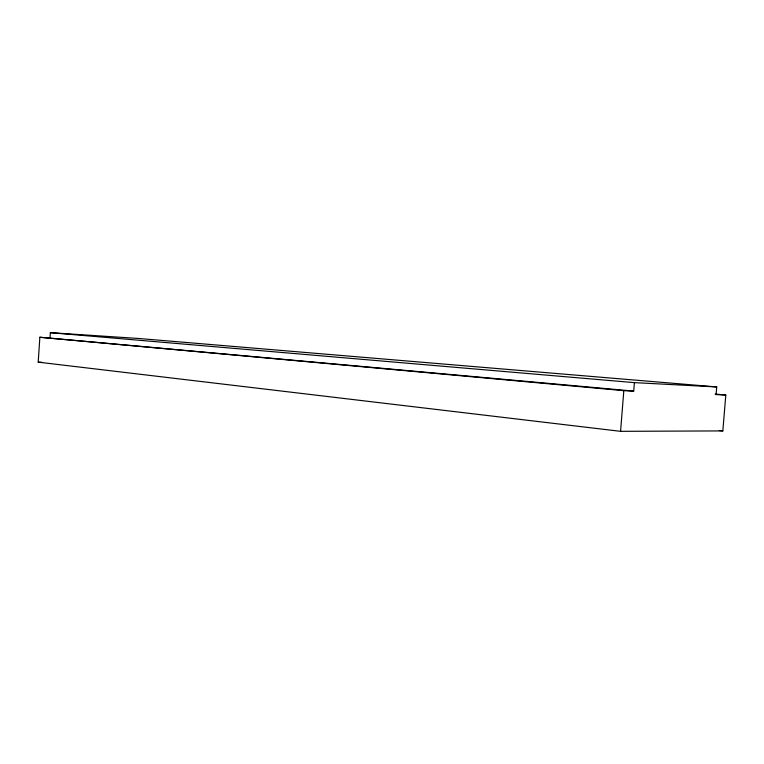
<?xml version="1.0" encoding="UTF-8"?>
<svg xmlns="http://www.w3.org/2000/svg" width="764" height="764" viewBox="0 0 764 764"><rect width="100%" height="100%" fill="white"/><g stroke="black" fill="none" stroke-linecap="round" stroke-linejoin="round"><path stroke-width="1.15" d="M38.2 362.155L39.871 337.258L633.719 391.101L634.397 382.63L716.727 386.937L716.097 394.596L725.8 395.007L722.839 430.915L620.569 431.326L38.2 362.155L41.753 362.317M50.004 337.889L50.357 332.674L138.332 338.452L716.727 386.937M620.569 431.326L623.825 390.681L633.719 391.101M50.357 332.674L634.397 382.63M715.114 394.062L725.8 395.007M39.871 337.258L623.825 390.681M719.287 430.524L722.839 430.915"/></g></svg>
